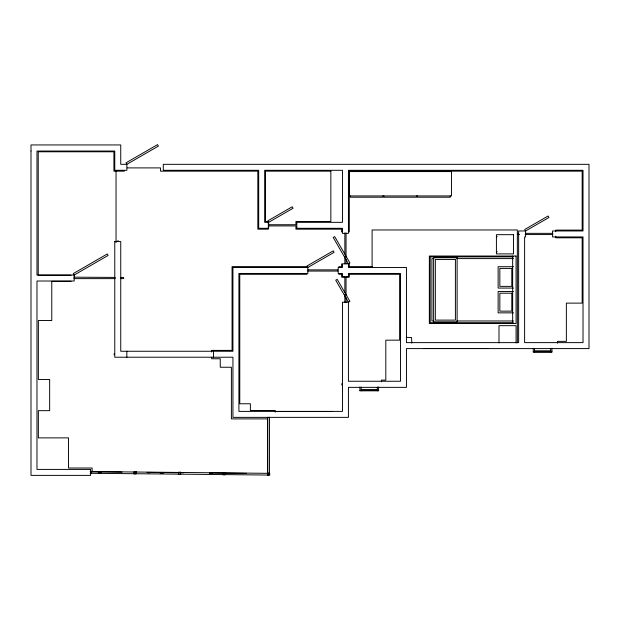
<?xml version="1.0" encoding="UTF-8"?>
<svg xmlns="http://www.w3.org/2000/svg" width="620" height="620" viewBox="0 0 620 620"><rect width="100%" height="100%" fill="white"/><g stroke="black" fill="none" stroke-linecap="round" stroke-linejoin="round"><path stroke-width="0.93" d="M127.247 167.904L160.51 167.904L160.51 171.159L257.827 171.159L257.827 229.175L268.313 229.175L268.313 225.92L295.926 225.92L295.926 229.175L341.597 229.175L341.597 231.965M124.395 171.159L113.909 171.159L113.909 151.776L38.239 151.776L38.239 275.241L71.029 275.241M525.775 233.353L552.839 233.353M519.529 234.554L518.041 234.554L518.041 233.353M525.093 234.554L552.87 234.554M496.418 236.809L497.279 236.809M117.165 240.994L118.358 240.994M496.418 251.759L497.279 251.759M513.29 256.889L430.203 256.889L430.203 322.679L513.29 322.679M433.837 258.602L431.915 258.602L431.915 320.974L433.837 320.974M456.87 258.602L513.515 258.602M306.947 266.615L232.066 266.615L232.066 350.385L211.621 350.385L211.621 352.013M338.807 266.615L341.597 266.615L341.597 263.826M372.504 266.615L349.3 266.615L349.3 263.826M513.507 266.709L498.131 266.709L498.131 288.075L513.507 288.075M307.915 269.863L337.846 269.863M307.915 271.064L337.846 271.064M306.947 274.311L239.769 274.311L239.769 403.76L250.387 403.76L250.387 410.525L275.218 410.525L275.218 412.153M338.807 274.311L341.597 274.311L341.597 277.101L344.852 277.101L344.852 292.601M73.904 277.163L115.242 277.435M121.001 277.435L123.644 277.435L123.644 278.628L121.001 278.628M73.912 278.628L115.242 278.628M71.029 281.348L51.778 281.348L51.778 320.517L38.37 320.517L38.37 379.463L49.654 379.463L49.654 410.665L38.37 410.665L38.37 437.875L68.502 437.875L68.502 468.015L92.14 468.015L92.14 471.836L122.008 472.138M513.507 291.493L498.131 291.493L498.131 312.852L513.507 312.852M456.87 320.974L513.515 320.974M423.623 348.51L488.545 348.51M534.533 350.804L550.668 350.804M533.254 351.796L551.947 351.796M361.197 389.5L377.324 389.5M359.91 390.492L378.611 390.492M275.396 411.471L332.049 411.471M90.171 471.355L91.59 471.355L91.59 473.486L90.171 473.486M267.577 473.122L269.716 473.122L269.716 475.253L267.577 475.253L267.514 418.895L231.407 418.895L231.407 367.249L220.255 367.249L220.255 358.748L211.621 358.748L211.621 357.182M147.064 472.386L183.683 472.75M209.7 473.006L223.192 473.137M225.114 473.161L246.318 473.37M147.645 472.727L149.575 472.75M209.599 473.347L212.505 473.37M98.262 472.75L101.168 472.781M160.224 473.37L163.13 473.393M406.332 337.35L411.517 337.544L411.827 343.1M557.465 343.185L557.465 341.356L566.362 341.356L566.362 303.126L582.164 303.126L582.164 237.801L555.745 237.801L555.745 236.181M555.745 231.733L555.745 230.105L582.164 230.105L582.164 171.159L349.3 171.159L349.3 231.965M551.947 348.3L551.947 352.129L533.254 352.129L533.254 348.3M550.668 348.37L550.668 352.129M534.533 348.37L534.533 352.129M517.351 342.752L517.351 229.974L372.108 229.974L372.108 267.259M516.072 342.969L516.072 325.663L498.992 325.663L498.992 342.969M512.647 256.037L512.647 323.524M450.213 195.928L450.213 197.214L417.469 197.214L417.469 195.928M416.609 195.928L416.609 197.214L383.858 197.214L383.858 195.928M383.005 195.928L383.005 197.214L350.246 197.214L350.246 195.928M381.424 381.881L381.424 380.122L385.81 380.122L385.81 340.163L399.613 340.163L399.613 274.311L349.3 274.311L349.3 277.101L346.045 277.101L346.045 295.507M378.611 387.004L378.611 390.825L359.91 390.825L359.91 387.004M377.324 387.074L377.324 390.825M361.197 387.074L361.197 390.825M346.045 232.926L346.045 257.067M346.045 258.997L346.045 263.826M346.045 297.445L346.045 302.281M344.852 232.926L344.852 254.169M344.852 256.099L344.852 263.826M344.852 294.539L344.852 302.281M341.798 383.64L341.798 384.974M269.46 417.229L269.499 474.184L267.794 474.184L267.794 417.229M213.528 351.246L213.528 357.221M126.86 351.246L126.86 357.221M116.041 171.159L116.041 242.474M114.173 353.64L114.173 354.834M31 151.048L31 475.385L90.613 475.385L90.613 469.41L36.975 469.41L36.975 281.015L74.183 281.015L74.183 275.04L73.331 273.56L107.275 253.96L108.128 255.44L74.183 275.04L36.975 275.04L36.975 151.048L114.77 151.048L114.77 170.299L126.86 170.299L126.86 164.323L126.007 162.843L157.565 144.615L158.418 146.095L126.86 164.323L120.745 164.323L120.745 144.941L31 144.941L31 151.048M114.77 241.591L114.77 357.221L232.934 357.221L232.934 417.368L348.432 417.368L348.432 387.361L406.449 387.361L406.449 348.595L589 348.595L589 164.323L163.3 164.323L163.3 170.299L258.687 170.299L258.687 228.307L268.654 228.307L268.654 222.34L267.801 220.86L292.206 206.77L293.058 208.25L268.654 222.34L264.663 222.34L264.663 170.299L342.465 170.299L342.465 222.34L296.833 222.34L296.833 228.307L342.465 228.307L342.465 233.376L348.432 233.376L348.432 170.299L583.025 170.299L583.025 230.965L552.56 230.965L552.56 236.941L583.025 236.941L583.025 342.62L524.613 342.62L524.613 236.941L525.605 236.941L525.605 230.965L524.753 229.485L548.088 216.008L548.948 217.488L525.605 230.965L518.638 230.965L518.638 342.62L406.449 342.62L406.449 267.476L348.432 267.476L348.432 263.81L333.219 237.452L334.699 236.6L349.913 262.95L348.432 263.81L342.465 263.81L342.465 267.476L338.179 267.476L338.179 273.451L342.465 273.451L342.465 276.807L348.432 276.807L348.432 273.451L400.481 273.451L400.481 381.254L348.432 381.254L348.432 302.219L335.73 280.209L337.21 279.356L349.913 301.359L348.432 302.219L342.465 302.219L342.465 411.393L238.909 411.393L238.909 273.451L307.853 273.451L307.853 267.476L307.001 265.996L333.258 250.837L334.11 252.317L307.853 267.476L232.934 267.476L232.934 351.253L120.745 351.253L120.745 241.591L114.77 241.591M90.535 471.564L90.512 473.277L268.638 475.044L268.654 473.331L90.535 471.564M330.847 171.159L265.523 171.159L265.523 221.472L268.313 221.472L268.313 224.727L295.926 224.727L295.926 221.472L330.847 221.472L330.847 171.159M451.492 171.577L348.967 171.577L348.967 195.928L451.492 195.928L451.492 171.577M513.507 234.67L496.418 234.67L496.418 253.898L513.507 253.898L513.507 234.67M516.072 256.037L429.35 256.037L429.35 323.524L516.072 323.524L516.072 256.037M457.118 257.734L433.62 257.734L433.62 321.827L457.118 321.827L457.118 257.734M455.406 259.447L435.333 259.447L435.333 320.114L455.406 320.114L455.406 259.447M511.802 268.421L499.844 268.421L499.844 286.37L511.802 286.37L511.802 268.421M511.802 293.206L499.844 293.206L499.844 311.139L511.802 311.139L511.802 293.206M136.121 471.797L133.99 471.797L133.99 473.928L136.121 473.928L136.121 471.797M180.653 472.239L178.521 472.239L178.521 474.37L180.653 474.37L180.653 472.239M225.184 472.68L223.045 472.68L223.045 474.811L225.184 474.811L225.184 472.68"/></g></svg>
